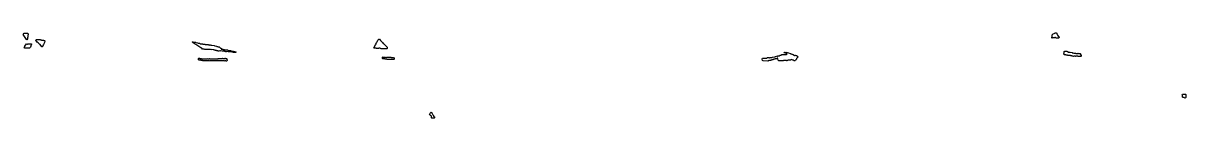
# Model space of a CAD drawing. Header units: millimetres. Extents: x 0 to 7771, y 0 to 570.
import ezdxf

# ---------------------------------------------------------------- set-up
doc = ezdxf.new("R2010")
doc.units = ezdxf.units.MM
doc.layers.add('K', color=7, linetype='Continuous')

msp = doc.modelspace()

# ---------------------------------------------------------------- linework, layer by layer
at = {"layer": 'K'}
for points in [[(0, 559.4), (5.1, 567.3), (28.9, 567.3), (31.8, 563.7), (31.8, 557.9), (30.6, 556.5), (30.6, 542.2), (28.4, 539.4), (28.4, 529.4), (24.4, 524.3), (21.5, 525), (0, 559.4)], [(6904.3, 535.7), (6900.2, 538.6), (6896.2, 538.6), (6894.8, 537.1), (6881.1, 537.1), (6878.3, 535.7), (6876.1, 537.9), (6876.1, 540.9), (6877.5, 542.3), (6877.5, 549.4), (6878.9, 550.9), (6878.9, 558), (6883.7, 563), (6889.3, 565.9), (6890.6, 564.5), (6898.8, 570.2), (6904.4, 570.2), (6910.6, 562.3), (6913.3, 555.2), (6925.7, 539.4), (6923.6, 535.7), (6916.7, 535.7), (6915.3, 534.3), (6904.3, 535.7)], [(6.8, 473.7), (10.2, 478), (11.3, 482.3), (14.7, 488), (20.9, 495.9), (23.2, 494.5), (27.7, 494.5), (28.8, 495.9), (53.7, 497.3), (56.6, 493.7), (53.2, 489.3), (47.5, 475.1), (41.2, 467.1), (40.1, 468.6), (31.2, 468.6), (30, 467.1), (9.6, 468.6), (6.8, 473.7)], [(112.2, 491.5), (107.7, 494.3), (99.8, 504.3), (94.1, 508.6), (83.4, 522.2), (86.3, 525.9), (113.4, 525.9), (114.5, 524.5), (119, 524.5), (122.4, 521.6), (133.7, 521.6), (134.8, 520.3), (135.9, 521.7), (137.1, 520.2), (142.7, 518.8), (145.6, 515.1), (144.4, 513.6), (144.4, 510.8), (136.5, 497.9), (135.4, 492.2), (130.9, 485.1), (130.9, 482.2), (126.9, 477.1), (124, 477.9), (112.2, 491.5)], [(1405.1, 440), (1403.7, 441.4), (1396.7, 441.4), (1395.3, 442.9), (1387, 442.9), (1385.6, 444.3), (1382.8, 442.8), (1381.4, 444.3), (1371.7, 444.3), (1370.3, 445.7), (1357.8, 444.3), (1355, 445.7), (1352.3, 444.3), (1343.9, 448.6), (1341.1, 447.1), (1339.7, 448.6), (1332.7, 448.6), (1331.4, 450), (1330, 448.6), (1318.9, 450), (1317.5, 448.5), (1316, 450), (1313.3, 450), (1310.5, 448.6), (1307.8, 450), (1306.4, 448.6), (1302.1, 448.6), (1300.7, 450), (1293.8, 450), (1292.4, 451.4), (1285.4, 451.4), (1282.7, 454.3), (1277.1, 454.3), (1272.9, 457.1), (1259.1, 458.6), (1257.7, 457.1), (1252.1, 460), (1249.3, 458.6), (1247.9, 460), (1245.2, 460), (1243.8, 458.6), (1232.6, 458.6), (1231.2, 460), (1227.1, 460), (1224.3, 458.6), (1222.9, 460), (1215.9, 460), (1214.5, 461.4), (1207.6, 460), (1206.2, 461.4), (1199.2, 461.4), (1193.6, 467.2), (1186.7, 470), (1174.2, 480), (1160.2, 487.2), (1154.7, 492.9), (1149.1, 494.3), (1145, 498.6), (1142.2, 498.6), (1136.6, 504.3), (1130.2, 507.9), (1132.4, 510.2), (1135.3, 510.2), (1136.7, 508.8), (1143.6, 508.8), (1145, 507.3), (1152, 507.3), (1153.4, 505.9), (1164.5, 504.5), (1168.7, 501.6), (1178.4, 501.6), (1185.4, 497.3), (1199.3, 495.9), (1200.7, 494.5), (1207.6, 494.5), (1209, 493.1), (1210.3, 494.5), (1214.6, 494.5), (1216, 493.1), (1229.9, 493.1), (1231.3, 491.6), (1236.8, 491.6), (1238.2, 490.2), (1245.2, 490.2), (1246.6, 488.8), (1252.1, 490.2), (1253.5, 488.8), (1259.1, 488.8), (1260.5, 487.3), (1275.8, 485.9), (1280, 483.1), (1291.1, 481.6), (1293.9, 478.8), (1298, 478.8), (1303.6, 475.9), (1309.2, 475.9), (1314.8, 473), (1318.9, 468.8), (1321.7, 468.8), (1325.3, 465.1), (1322.5, 462.2), (1324.5, 460.2), (1327.2, 461.7), (1328.6, 460.2), (1335.6, 460.2), (1337, 458.8), (1344, 458.8), (1345.3, 457.3), (1352.3, 457.3), (1353.7, 455.9), (1366.2, 455.9), (1370.4, 453.1), (1387.1, 451.6), (1388.5, 450.2), (1398.2, 448.8), (1399.6, 447.4), (1402.3, 448.8), (1405.2, 445.9), (1412.1, 445.9), (1416.3, 443.1), (1420.5, 443.1), (1422.6, 440.8), (1420.5, 438.6), (1405.1, 440)], [(2391.8, 463.6), (2389.8, 465.7), (2387.1, 465.7), (2383, 468.6), (2376.3, 467.2), (2375, 465.7), (2361.4, 465.7), (2360, 467.1), (2354.6, 467.1), (2353.3, 468.6), (2345.1, 468.6), (2343, 470.8), (2345.8, 473.7), (2353.9, 490.9), (2359.3, 496.6), (2359.3, 499.4), (2362, 505.2), (2366.1, 509.4), (2370.1, 520.9), (2376.2, 527.3), (2380.4, 527.3), (2387.1, 520.2), (2388.5, 520.2), (2393.9, 513.1), (2395.2, 513.1), (2401.4, 506.6), (2406.1, 498.8), (2410.1, 497.3), (2431.1, 476.6), (2432.5, 473.7), (2432.5, 465.1), (2430.4, 462.8), (2427.6, 464.3), (2425, 464.3), (2423.6, 462.8), (2422.2, 464.2), (2420.9, 462.9), (2391.8, 463.6)], [(1342.5, 384.3), (1327.3, 384.3), (1325.9, 382.9), (1323, 382.9), (1321.6, 384.3), (1318.9, 384.3), (1317.5, 382.9), (1313.3, 382.9), (1311.9, 384.3), (1307.8, 384.3), (1306.4, 382.9), (1302.1, 382.9), (1300.7, 384.3), (1293.9, 384.3), (1292.4, 382.8), (1291, 384.3), (1282.7, 384.3), (1281.3, 382.8), (1279.9, 384.3), (1271.6, 384.3), (1270.2, 382.8), (1268.8, 384.3), (1261.9, 384.3), (1259, 382.8), (1257.6, 384.3), (1246.5, 384.3), (1245.1, 385.7), (1243.8, 384.3), (1238.2, 384.3), (1236.8, 382.8), (1235.4, 384.3), (1225.6, 382.9), (1224.2, 384.3), (1214.6, 384.3), (1213.2, 382.8), (1211.7, 384.3), (1200.6, 384.3), (1199.2, 385.7), (1188.1, 385.7), (1186.7, 387.1), (1175.6, 387.1), (1172, 390.8), (1172, 398), (1174.2, 400.2), (1179.8, 400.2), (1181.2, 398.8), (1190.9, 398.8), (1192.3, 397.3), (1203.5, 397.3), (1204.8, 395.9), (1214.6, 397.4), (1216, 395.9), (1221.5, 395.9), (1222.9, 397.3), (1225.7, 397.3), (1227.1, 395.9), (1231.2, 395.9), (1235.4, 398.8), (1236.8, 397.3), (1243.7, 397.3), (1245.1, 398.8), (1246.6, 397.3), (1257.7, 397.3), (1259.1, 395.9), (1267.4, 397.4), (1268.8, 395.9), (1272.9, 395.9), (1274.3, 397.3), (1277.2, 397.3), (1278.5, 396), (1279.9, 397.3), (1295.2, 397.3), (1296.6, 398.8), (1298, 397.3), (1303.5, 397.3), (1304.9, 398.8), (1316.1, 398.8), (1317.5, 397.4), (1318.8, 398.8), (1330, 398.8), (1331.4, 400.2), (1334.2, 398.8), (1346.6, 398.8), (1348, 400.2), (1350.9, 400.2), (1352.3, 398.8), (1357.9, 398.8), (1360, 396.6), (1360, 392.3), (1362.8, 389.4), (1362.8, 386.6), (1364.2, 385.1), (1359.2, 381.4), (1355, 381.4), (1353.6, 382.9), (1348.1, 382.9), (1346.7, 381.4), (1342.5, 384.3)], [(2432.4, 392.1), (2429, 394.3), (2420.8, 394.3), (2419.5, 395.7), (2416.9, 395.7), (2415.5, 394.2), (2414.1, 395.7), (2403.3, 395.7), (2401.2, 397.9), (2401.2, 408), (2403.3, 410.2), (2404.7, 408.8), (2410.1, 408.8), (2411.4, 407.4), (2414.1, 408.8), (2419.6, 408.8), (2425, 405.9), (2427.6, 405.9), (2429, 407.3), (2456.1, 407.3), (2458.8, 404.5), (2462.8, 404.5), (2464.1, 405.9), (2473.6, 405.9), (2479.8, 402.3), (2479.8, 393.6), (2477.7, 391.4), (2469.5, 391.4), (2468.2, 392.9), (2457.4, 392.9), (2456.1, 391.4), (2432.4, 392.1)], [(4942.4, 386.5), (4938.8, 393.6), (4938.8, 396.6), (4941.8, 400.2), (4962.2, 401.6), (4963.3, 400.3), (4964.5, 401.6), (4971.6, 401.6), (4974, 404.5), (4976.4, 404.5), (4977.6, 406), (4978.9, 404.5), (4983.7, 404.5), (4984.8, 403.1), (4987.2, 404.5), (4988.4, 403.1), (4990.7, 403.1), (4991.9, 404.5), (4996.7, 404.5), (4997.9, 405.9), (5006.2, 405.9), (5008.6, 408.8), (5024.1, 410.2), (5028.9, 413.1), (5030.1, 411.7), (5034.8, 414.5), (5039.6, 413.1), (5043.2, 415.9), (5053.9, 417.3), (5058.7, 421.6), (5067, 421.6), (5070.6, 424.5), (5074.1, 424.5), (5075.3, 425.9), (5083.7, 424.5), (5084.9, 425.9), (5102.8, 425.9), (5105.7, 429.4), (5102.8, 432.9), (5099.2, 432.9), (5096.1, 436.5), (5099.2, 440.2), (5115.9, 437.3), (5125.5, 433.1), (5129.1, 433.1), (5135, 428.8), (5136.2, 430.2), (5143.4, 424.5), (5146.9, 424.5), (5156.5, 418.8), (5162.4, 420.2), (5163.6, 418.8), (5168.4, 418.8), (5174.3, 414.5), (5176.7, 414.5), (5179.8, 410.8), (5167.9, 397.9), (5167.9, 393.6), (5165.5, 389.3), (5162.4, 385.7), (5160.1, 385.7), (5158.9, 384.3), (5152.8, 384.3), (5148.1, 387.1), (5144.5, 387.1), (5139.7, 390), (5133.8, 391.4), (5129.1, 388.6), (5111.2, 388.6), (5106.4, 384.2), (5105.2, 385.7), (5104, 384.2), (5102.8, 385.7), (5081.4, 385.7), (5080.2, 384.3), (5057.6, 384.3), (5056.4, 382.9), (5050.3, 382.9), (5046.1, 387.9), (5044.9, 396.5), (5042, 400), (5039.7, 400), (5034.9, 397.1), (5026.6, 395.7), (5025.4, 394.3), (5018.2, 394.3), (5015.8, 391.4), (5013.5, 391.4), (5012.3, 390), (5005.1, 390), (5001.5, 387.1), (4998, 387.1), (4996.8, 385.7), (4990.7, 385.7), (4988.4, 387.1), (4987.2, 385.7), (4984.8, 385.7), (4982.5, 382.9), (4978.9, 382.9), (4977.7, 381.4), (4945.4, 382.9), (4942.4, 386.5)], [(5089.7, 441.7), (5092.8, 438), (5089.7, 434.2), (5085.4, 438), (5089.7, 441.7)], [(7051, 412.9), (7049.6, 414.3), (7037.3, 414.3), (7034.6, 412.8), (7027.8, 415.7), (7026.4, 414.3), (7019.5, 412.8), (7018.1, 414.3), (7012.6, 414.3), (7008.5, 417.1), (7003, 417.1), (7001.6, 418.6), (6989.3, 418.6), (6987.9, 420), (6982.4, 420), (6981.1, 421.4), (6971.5, 421.4), (6968.7, 424.3), (6960.5, 424.3), (6957, 427.9), (6957, 432.3), (6958.4, 433.7), (6958.4, 445.1), (6961.9, 448.8), (6967.4, 448.8), (6968.8, 447.4), (6970.1, 448.8), (6972.9, 448.8), (6975.6, 445.9), (6978.4, 447.4), (6986.6, 441.6), (6996.2, 441.6), (6997.6, 440.2), (7012.7, 438.8), (7016.8, 434.5), (7022.3, 435.9), (7023.7, 434.5), (7033.3, 434.5), (7036, 431.7), (7038.7, 433.1), (7049.6, 433.1), (7051, 434.5), (7053.8, 433.1), (7066.2, 433.1), (7068.3, 430.9), (7068.3, 425.1), (7071, 418), (7071, 413.6), (7068.9, 411.4), (7051, 412.9)], [(7761.8, 135.7), (7760.4, 137.1), (7753.5, 137.1), (7750, 140.8), (7750, 152.2), (7747.2, 156.5), (7749.4, 160.2), (7768.8, 160.2), (7771, 158), (7771, 137.9), (7767.4, 134.3), (7761.8, 135.7)], [(2731.1, 0.7), (2729.7, 2.2), (2729.7, 13.6), (2725, 18.6), (2722.3, 18.6), (2716.1, 25.1), (2720.2, 32.3), (2727.8, 38.8), (2733.9, 30.9), (2738, 22.3), (2742, 18), (2743.4, 13.7), (2748.8, 9.4), (2748.8, 2.2), (2746.7, 0), (2731.1, 0.7)]]:
    msp.add_lwpolyline(points, close=True, dxfattribs=at)

doc.saveas('drawing.dxf')
